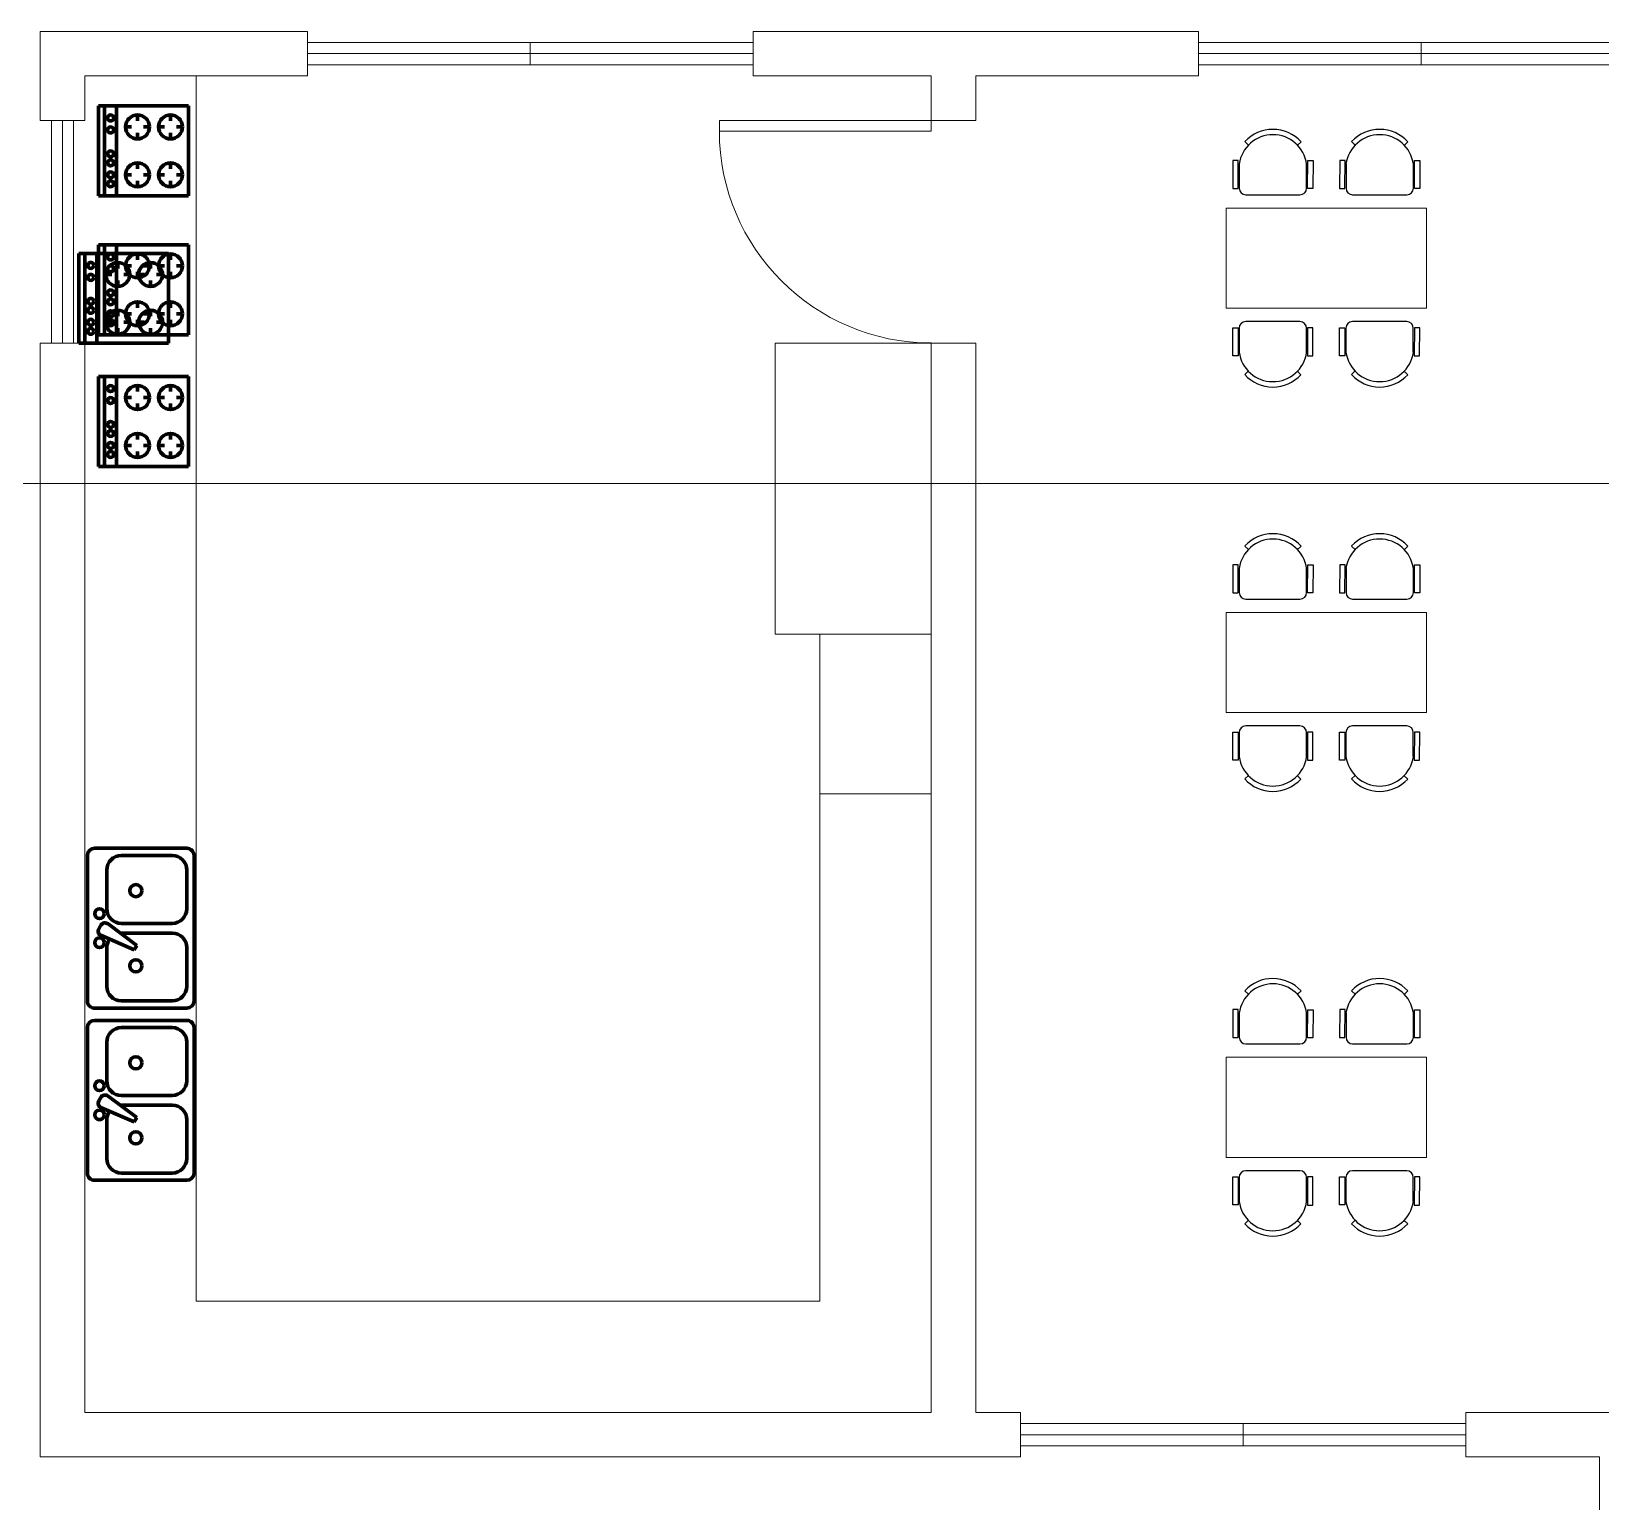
# Model space of a CAD drawing. Header units: inches. Extents: x 4 to 844, y 19 to 530.
# Drawn here: x 423.92 to 446.29, y 96.1 to 117.07 of the extents above; entities that cross this region are included whole.
import ezdxf

# ---------------------------------------------------------------- set-up
doc = ezdxf.new("R2010")
doc.units = ezdxf.units.IN
doc.header["$MEASUREMENT"] = 0
for name, color, linetype in [('DOOR', 2, 'Continuous'), ('FUR', 6, 'Continuous'), ('厨具', 2, 'Continuous')]:
    doc.layers.add(name, color=color, linetype=linetype)
doc.layers.add('EJES', color=2, linetype='Continuous', lineweight=100)

# ---------------------------------------------------------------- blocks, each defined once
blk = doc.blocks.new('XCP2')
at = {"layer": '厨具', "color": 177, "lineweight": 100, "true_color": 0x293189}
for p, q in [((0, 0), (0, -482.6)), ((800.1, 38.1), (38.1, 38.1)), ((838.2, -482.6), (838.2, 0)), ((114.3, -63.5), (317.5, -63.5)), ((380.1, -35.1), (306.5, -207.7)), ((328.5, -220.4), (441.2, -70.4)), ((416.6, -22), (434.3, -32.2)), ((520.7, -63.5), (723.9, -63.5)), ((38.1, -406.4), (38.1, -139.7)), ((393.7, -140.7), (393.7, -406.4)), ((444.5, -406.4), (444.5, -139.7)), ((800.1, -139.7), (800.1, -406.4)), ((306.5, -207.7), (328.5, -220.4)), ((317.5, -482.6), (114.3, -482.6)), ((723.9, -482.6), (520.7, -482.6)), ((38.1, -520.7), (800.1, -520.7))]:
    blk.add_line(p, q, dxfattribs=at)
for centre, radius in [((342.9, -25.4), 25.4), ((495.3, -25.4), 25.4), ((222.2, -215.9), 31.8), ((616, -215.9), 31.8)]:
    blk.add_circle(centre, radius, dxfattribs=at)
for centre, radius, start, end in [((38.1, 0), 38.1, 90, 180), ((800.1, 0), 38.1, 0, 90), ((114.3, -139.7), 76.2, 90, 180), ((317.5, -139.7), 76.2, 56.60703, 90), ((403.9, -44), 25.4, 60, 159.46232), ((421.6, -54.2), 25.4, 320.53768, 60), ((520.7, -139.7), 76.2, 90, 180), ((723.9, -139.7), 76.2, 0, 90), ((114.3, -406.4), 76.2, 180, 270), ((317.5, -406.4), 76.2, 270, 0), ((520.7, -406.4), 76.2, 180, 270), ((723.9, -406.4), 76.2, 270, 0), ((38.1, -482.6), 38.1, 180, 270), ((800.1, -482.6), 38.1, 270, 0)]:
    blk.add_arc(centre, radius, start, end, dxfattribs=at)
blk = doc.blocks.new('Z1')
at = {"layer": '厨具', "color": 177, "lineweight": 100, "true_color": 0x293189}
for p, q in [((0, 0), (750, 0)), ((0, -750), (0, 0)), ((750, 0), (750, -750)), ((0, -50), (750, -50)), ((0, -150), (750, -150)), ((175, -225), (175, -275)), ((575, -225), (575, -275)), ((75, -325), (125, -325)), ((175, -425), (175, -375)), ((275, -325), (225, -325)), ((475, -325), (525, -325)), ((575, -425), (575, -375)), ((675, -325), (625, -325)), ((175, -500), (175, -550)), ((575, -500), (575, -550)), ((75, -600), (125, -600)), ((175, -700), (175, -650)), ((275, -600), (225, -600)), ((475, -600), (525, -600)), ((575, -700), (575, -650)), ((675, -600), (625, -600)), ((750, -750), (0, -750))]:
    blk.add_line(p, q, dxfattribs=at)
for centre, radius in [((100, -100), 25), ((175, -100), 25), ((275, -100), 25), ((350, -100), 25), ((550, -100), 25), ((650, -100), 25), ((175, -325), 100), ((575, -325), 100), ((175, -600), 100), ((575, -600), 100)]:
    blk.add_circle(centre, radius, dxfattribs=at)
blk = doc.blocks.new('CH4')
for p, q in [((-181, 370), (-210, 398)), ((183, 370), (211, 397)), ((-299, 257), (-300, 47)), ((-259, 257), (-299, 257)), ((-260, 47), (-259, 257)), ((260, 46), (261, 256)), ((261, 256), (301, 256)), ((301, 256), (300, 46)), ((-252, 230), (-252, 50)), ((253, 116), (253, 230)), ((-300, 47), (-260, 47)), ((-203, 0), (203, 0)), ((253, 50), (253, 116)), ((300, 46), (260, 46))]:
    blk.add_line(p, q)
for centre, radius, start, end in [((0, 204), 286, 42.5533, 137.2265), ((0, 195), 255, 7.7698, 172.01), ((-202, 50), 50, 179.8899, 269.8899), ((203, 50), 50, 269.8899, 359.8899)]:
    blk.add_arc(centre, radius, start, end)
blk = doc.blocks.new('MEET1')
at = {"layer": 'FUR', "lineweight": 0}
blk.add_lwpolyline([(-750, -375), (-750, 375), (750, 375), (750, -375)], close=True, dxfattribs=at)
for p in [(-400, 475), (400, 475)]:
    blk.add_blockref('CH4', p, dxfattribs=at)
at = {"layer": 'FUR', "lineweight": 0, "rotation": 180}
for p in [(-400, -475), (400, -475)]:
    blk.add_blockref('CH4', p, dxfattribs=at)

msp = doc.modelspace()

# ---------------------------------------------------------------- linework, layer by layer
at = {"color": 18, "lineweight": 0, "true_color": 0x000000}
for p, q in [((424.0446, 117.06507), (427.85587, 117.06507)), ((424.0446, 115.79465), (424.0446, 117.06507)), ((427.85587, 116.42986), (427.85587, 117.06507)), ((434.20798, 117.06507), (440.5601, 117.06507)), ((434.20798, 116.42986), (434.20798, 117.06507)), ((440.5601, 116.42986), (440.5601, 117.06507)), ((427.85587, 116.90627), (434.20798, 116.90627)), ((431.03193, 116.58866), (431.03193, 116.90627)), ((440.5601, 116.90627), (453.26432, 116.90627)), ((443.73615, 116.58866), (443.73615, 116.90627)), ((427.85587, 116.74747), (434.20798, 116.74747)), ((427.85587, 116.58866), (434.20798, 116.58866)), ((440.5601, 116.74747), (453.26432, 116.74747)), ((440.5601, 116.58866), (453.26432, 116.58866)), ((424.67981, 116.42986), (427.85587, 116.42986)), ((424.67981, 116.42986), (424.67981, 115.79465)), ((424.67981, 116.42986), (426.26784, 116.42986)), ((426.26784, 116.42986), (426.26784, 98.96155)), ((434.20798, 116.42986), (436.74883, 116.42986)), ((436.74883, 116.42986), (436.74883, 115.79465)), ((437.38404, 116.42986), (440.5601, 116.42986)), ((437.38404, 116.42986), (437.38404, 115.79465)), ((424.67981, 115.79465), (424.0446, 115.79465)), ((424.20341, 112.61859), (424.20341, 115.79465)), ((424.36221, 112.61859), (424.36221, 115.79465)), ((424.52101, 112.61859), (424.52101, 115.79465)), ((436.74883, 115.79465), (437.38404, 115.79465)), ((424.0446, 96.73831), (424.0446, 112.61859)), ((424.67981, 112.61859), (424.0446, 112.61859)), ((424.67981, 112.61859), (424.67981, 97.37352)), ((435.1608, 112.61859), (434.52559, 112.61859)), ((434.52559, 112.61859), (434.52559, 108.46894)), ((436.74883, 112.61859), (435.1608, 112.61859)), ((436.74883, 112.61859), (436.74883, 97.37352)), ((436.74883, 112.61859), (437.38404, 112.61859)), ((437.38404, 112.61859), (437.38404, 97.37352)), ((434.52559, 108.46894), (436.74883, 108.46894)), ((435.1608, 108.46894), (435.1608, 98.96155)), ((435.1608, 106.19187), (436.74883, 106.19187)), ((435.1608, 98.96155), (426.26784, 98.96155)), ((424.67981, 97.37352), (436.74883, 97.37352)), ((436.74883, 97.37352), (424.67981, 97.37352)), ((437.38404, 97.37352), (438.01925, 97.37352)), ((438.01925, 97.37352), (437.38404, 97.37352)), ((438.01925, 97.37352), (438.01925, 96.73831)), ((444.37136, 97.37352), (456.44038, 97.37352)), ((446.91221, 97.37352), (444.37136, 97.37352)), ((444.37136, 97.37352), (444.37136, 96.73831)), ((444.37136, 97.21472), (438.01925, 97.21472)), ((441.19531, 97.21472), (441.19531, 96.89711)), ((444.37136, 97.05592), (438.01925, 97.05592)), ((444.37136, 96.89711), (438.01925, 96.89711)), ((438.01925, 96.73831), (424.0446, 96.73831)), ((424.67981, 96.73831), (438.01925, 96.73831)), ((444.37136, 96.73831), (446.277, 96.73831)), ((446.277, 96.73831), (444.37136, 96.73831)), ((446.277, 94.19747), (446.277, 96.73831))]:
    msp.add_line(p, q, dxfattribs=at)
at = {"layer": 'DOOR', "color": 18, "lineweight": 0, "true_color": 0x000000}
msp.add_lwpolyline([(436.74883, 115.79465), (433.7275, 115.79465), (433.7275, 115.64358), (436.74883, 115.64358)], close=True, dxfattribs=at)
msp.add_arc((436.74883, 115.64358), 3.02133, 180, 270, dxfattribs=at)
at = {"layer": 'EJES', "color": 1, "lineweight": 0}
msp.add_line((541.48754, 110.61763), (417.86025, 110.61763), dxfattribs=at)

# ---------------------------------------------------------------- block references
at = {"color": 18, "lineweight": 0, "true_color": 0x000000, "xscale": 0.001903314943149875, "yscale": 0.001903314943149875, "zscale": 0.001903314943149875}
for p in [(442.38124, 113.83118), (442.38124, 108.06564), (442.38124, 101.7238)]:
    msp.add_blockref('MEET1', p, dxfattribs=at)
at = {"layer": '厨具', "color": 18, "lineweight": 0, "true_color": 0x000000, "rotation": 89.99999999999999}
for name, p, xscale, yscale, zscale in [('Z1', (424.8776, 114.72107), 0.001706853985356558, 0.001706853985356558, 0.001706853985356558), ('Z1', (424.59447, 112.61859), 0.001706853985356558, 0.001706853985356558, 0.001706853985356558), ('Z1', (424.8776, 112.73967), 0.001706853985356558, 0.001706853985356558, 0.001706853985356558), ('Z1', (424.8776, 110.86271), 0.001706853985356558, 0.001706853985356558, 0.001706853985356558), ('XCP2', (424.82084, 103.13716), 0.002721020653957739, 0.002721020653957739, 0.002721020653957739), ('XCP2', (424.82084, 100.68317), 0.002721020653957739, 0.002721020653957739, 0.002721020653957739)]:
    msp.add_blockref(name, p, dxfattribs=dict(at, xscale=xscale, yscale=yscale, zscale=zscale))

doc.saveas('drawing.dxf')
